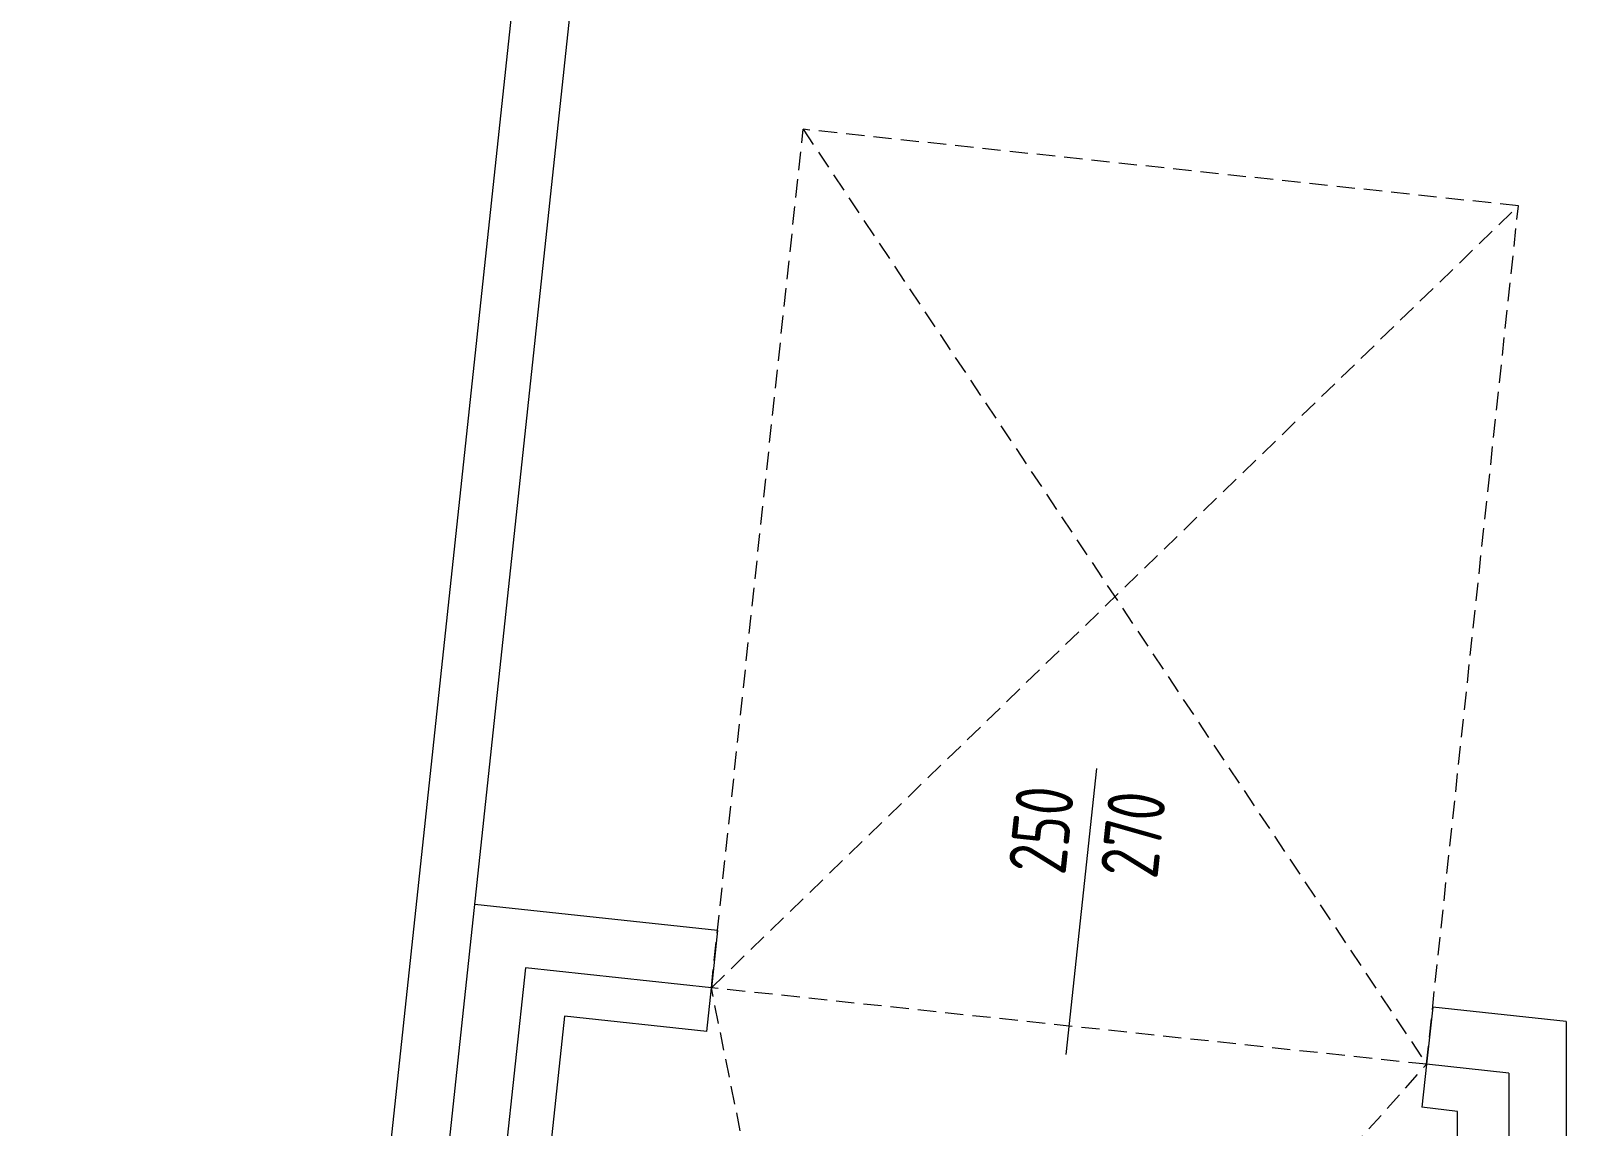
# Model space of a CAD drawing. Header units: millimetres. Extents: x 8265 to 78888, y 1905 to 34251.
# Drawn here: x 38545 to 39079, y 24491 to 24872 of the extents above; entities that cross this region are included whole.
import ezdxf

# ---------------------------------------------------------------- set-up
doc = ezdxf.new("R2010")
doc.units = ezdxf.units.MM
doc.linetypes.add('HIDDEN', pattern=[9.525, 6.35, -3.175])
for name, color, linetype, lineweight in [('430_TAVOLATI_001-AM_0', 3, 'Continuous', 0), ('437_RIVESTIMENTI_001-AM_0', 13, 'Continuous', 0), ('439_TESTI_SERRAMENTI_001-AM_0', 11, 'Continuous', 0), ('441_SERRAMENTI_001-AM_0', 1, 'Continuous', 0), ('495_IMPIANTI_001-AM_0', 6, 'Continuous', 0)]:
    doc.layers.add(name, color=color, linetype=linetype, lineweight=lineweight)
doc.styles.get("Standard").update_dxf_attribs({"font": 'isocp.shx'})

msp = doc.modelspace()

# ---------------------------------------------------------------- linework, layer by layer
at = {"layer": '430_TAVOLATI_001-AM_0', "linetype": 'Continuous'}
for p, q in [((38801.48, 25524.69), (38565.07, 23315.3)), ((38544.95, 23315.3), (38779.52, 25507.44)), ((38783.64, 24559.14), (38699.31, 24568.16)), ((38783.64, 24559.14), (38781.51, 24539.25)), ((38716.89, 24546.17), (38615.36, 23597.3)), ((38781.51, 24539.25), (38716.89, 24546.17)), ((39032.22, 24532.54), (39030.09, 24512.65)), ((39078.65, 24527.57), (39032.22, 24532.54)), ((39078.65, 24527.57), (39078.65, 24311.22)), ((39058.65, 24509.6), (39030.09, 24512.65)), ((39058.65, 24509.6), (39058.65, 24311.22))]:
    msp.add_line(p, q, dxfattribs=at)
at = {"layer": '437_RIVESTIMENTI_001-AM_0', "linetype": 'Continuous'}
for p, q in [((38779.89, 24524.04), (38781.51, 24539.25)), ((38730.47, 24529.33), (38632.35, 23612.3)), ((38779.89, 24524.04), (38730.47, 24529.33)), ((39030.09, 24512.65), (39028.5, 24497.74)), ((39040.86, 24496.23), (39028.5, 24497.74)), ((39040.86, 24311.22), (39040.86, 24496.23))]:
    msp.add_line(p, q, dxfattribs=at)
at = {"layer": '441_SERRAMENTI_001-AM_0'}
msp.add_line((38915.38, 24615.44), (38904.74, 24516.01), dxfattribs=at)
at = {"layer": '495_IMPIANTI_001-AM_0', "linetype": 'HIDDEN'}
for p, q in [((38781.51, 24539.25), (38813.43, 24837.55)), ((38781.51, 24539.25), (38813.43, 24837.55)), ((38813.43, 24837.55), (39030.09, 24512.65)), ((39062.01, 24810.95), (38813.43, 24837.55)), ((38781.51, 24539.25), (39062.01, 24810.95)), ((39030.09, 24512.65), (39062.01, 24810.95)), ((39030.09, 24512.65), (38781.51, 24539.25))]:
    msp.add_line(p, q, dxfattribs=at)
for points in [[(38795.36, 24470.84), (38781.51, 24539.25)], [(38972.09, 24447.47), (39030.09, 24512.65)]]:
    msp.add_lwpolyline(points, dxfattribs=at)

# ---------------------------------------------------------------- texts
at = {"layer": '439_TESTI_SERRAMENTI_001-AM_0', "linetype": 'Continuous', "width": 0.8}
for s, p in [('250', (38904.53, 24578.1, -18.63)), ('270', (38936.49, 24576.69, -18.63))]:
    msp.add_text(s, height=20, rotation=83.8927, dxfattribs=at).set_placement(p)

doc.saveas('drawing.dxf')
